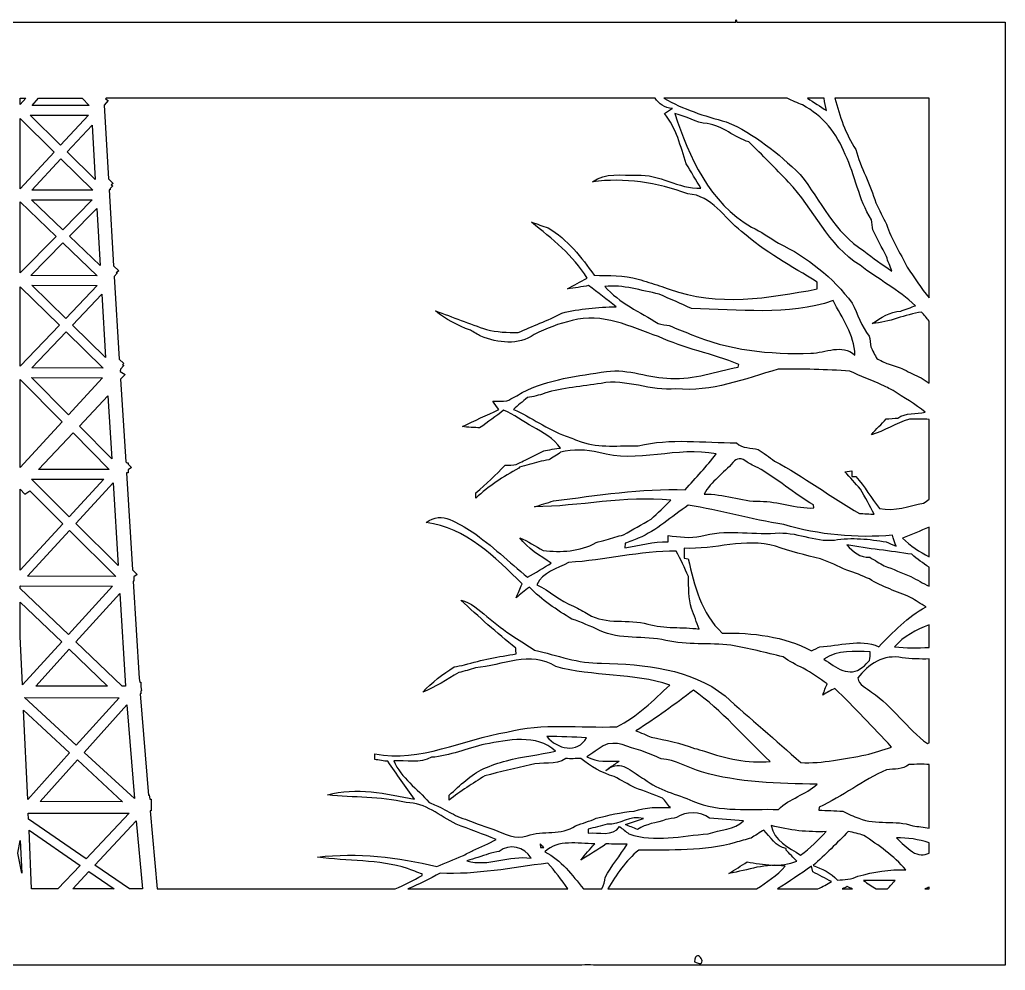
# Model space of a CAD drawing. Extents: x -437 to 3052, y -819 to 142.
# Drawn here: x -200 to 34.8, y -321.3 to -94.7 of the extents above; entities that cross this region are included whole.
import ezdxf

# ---------------------------------------------------------------- set-up
doc = ezdxf.new("R2010")
doc.units = 0
doc.layers.add('LAYER_1', color=7, linetype='CONTINUOUS')

msp = doc.modelspace()

# ---------------------------------------------------------------- linework, layer by layer
at = {"layer": 'LAYER_1', "color": 7}
for points in [[(-199.85, -113.41), (-198.54, -113.41), (-199.85, -114.86), (-199.85, -113.41)], [(-195.52, -113.41), (-185.11, -113.41), (-183.42, -115.12), (-197.06, -115.12), (-195.52, -113.41)], [(-199.85, -118.22), (-191.75, -126.24), (-199.85, -134.97), (-199.85, -118.22)], [(-183.57, -117.43), (-190.24, -124.62), (-197.48, -117.43), (-183.57, -117.43)], [(-182.03, -132.75), (-188.65, -126.18), (-182.76, -119.84), (-182.03, -132.75)], [(-197.1, -135.29), (-190.16, -127.81), (-182.59, -135.31), (-197.1, -135.29)], [(-199.85, -138.11), (-191.29, -146.34), (-199.85, -155.04), (-199.85, -138.11)], [(-182.71, -137.62), (-189.74, -144.77), (-197.2, -137.6), (-182.71, -137.62)], [(-180.86, -153.29), (-188.14, -146.3), (-181.64, -139.69), (-180.86, -153.29)], [(-189.69, -147.88), (-181.55, -155.71), (-197.32, -155.63), (-189.69, -147.88)], [(-199.85, -158.34), (-190.53, -167.5), (-199.85, -177.29), (-199.85, -158.34)], [(-181.52, -158.02), (-189.01, -165.9), (-197.1, -157.94), (-181.52, -158.02)], [(-187.42, -167.47), (-180.46, -160.14), (-179.54, -175.21), (-187.42, -167.47)], [(-188.94, -169.06), (-180.1, -177.75), (-197.08, -177.63), (-188.94, -169.06)], [(-199.85, -180.42), (-189.86, -190.54), (-199.85, -201.42), (-199.85, -180.42)], [(-180.25, -180.06), (-188.37, -188.9), (-197.21, -179.94), (-180.25, -180.06)], [(-185.75, -191.54), (-178.98, -184.37), (-178.06, -199.34), (-185.75, -191.54)], [(-187.27, -193.16), (-178.65, -201.89), (-195.55, -201.91), (-187.27, -193.16)], [(-179.95, -204.21), (-188.19, -213.18), (-197.18, -204.23), (-179.95, -204.21)], [(-199.85, -206.62), (-198.79, -207.74), (-197.57, -206.98), (-189.7, -214.82), (-199.85, -225.88), (-199.85, -206.62)], [(-186.6, -214.76), (-177.71, -205.08), (-176.53, -224.8), (-186.6, -214.76)], [(-188.11, -216.4), (-177.07, -227.38), (-198.11, -227.29), (-188.11, -216.4)], [(-199.85, -229.72), (-199.73, -229.6), (-177.9, -229.69), (-188.41, -241.24), (-199.85, -230.26), (-199.85, -229.72)], [(-175.61, -253.53), (-186.59, -242.98), (-176.13, -231.48), (-174.81, -253.53), (-175.61, -253.53)], [(-199.85, -241.66), (-199.85, -233.54), (-190, -243), (-199.33, -253.24), (-199.85, -241.66)], [(-196.16, -253.51), (-188.19, -244.74), (-179.05, -253.52), (-196.16, -253.51)], [(-176.3, -256.28), (-186.51, -267.62), (-198.87, -256.25), (-176.3, -256.28)], [(-184.64, -269.34), (-174.46, -258.02), (-172.68, -280.34), (-184.64, -269.34)], [(-199.06, -259.24), (-188.1, -269.39), (-198.1, -280.51), (-199.06, -259.24)], [(-186.24, -271.11), (-175.48, -281.07), (-195.16, -281.03), (-186.24, -271.11)], [(-197.96, -283.78), (-173.93, -283.82), (-184.17, -294.72), (-197.9, -285.26), (-197.96, -283.78)], [(-173.82, -301.85), (-182.06, -296.18), (-172.22, -285.64), (-170.76, -301.85), (-173.82, -301.85)], [(-190.9, -301.85), (-197.15, -301.85), (-197.78, -287.86), (-185.63, -296.25), (-190.9, -301.85)], [(-200.44, -293.32), (-199.85, -290.31), (-199.5, -298.1), (-200.44, -293.32)], [(-187.37, -301.85), (-183.5, -297.72), (-177.5, -301.85), (-187.37, -301.85)]]:
    msp.add_lwpolyline(points, dxfattribs=at)
for points, knots in [([(17.42, -95.27), (17.42, -95.27), (15.49, -95.27), (15.49, -95.27), (15.49, -95.27), (14.66, -95.27), (14.66, -95.27), (14.66, -95.27), (11.76, -95.27), (11.76, -95.27), (11.76, -95.27), (-6.99, -95.27), (-6.99, -95.27), (-6.99, -95.27), (-8.7, -95.27), (-8.7, -95.27), (-8.7, -95.27), (-29.09, -95.27), (-29.09, -95.27), (-29.18, -95.08), (-29.27, -94.88), (-29.36, -94.69), (-29.37, -94.88), (-29.36, -95.08), (-29.36, -95.27), (-29.36, -95.27), (-180.94, -95.27), (-180.94, -95.27), (-180.94, -95.27), (-185.06, -95.27), (-185.06, -95.27), (-185.06, -95.27), (-196.95, -95.27), (-196.95, -95.27), (-196.95, -95.27), (-202.89, -95.27), (-202.89, -95.27), (-202.89, -95.27), (-214.78, -95.27), (-214.78, -95.27), (-214.78, -95.27), (-220.91, -95.27), (-220.91, -95.27), (-220.91, -95.27), (-324.89, -95.27), (-324.89, -95.27), (-324.89, -95.27), (-365.14, -95.27), (-365.14, -95.27), (-365.14, -95.27), (-382.48, -95.27), (-382.48, -95.27), (-382.48, -95.27), (-403.86, -95.27), (-403.86, -95.27), (-403.86, -95.27), (-420.53, -95.27), (-420.53, -95.27), (-420.53, -95.27), (-429.46, -95.27), (-429.46, -95.27), (-429.46, -95.27), (-432.41, -95.27), (-432.41, -95.27), (-432.41, -95.27), (-436.81, -95.27), (-436.81, -95.27), (-436.81, -95.27), (-436.81, -105.03), (-436.81, -105.03), (-436.81, -105.03), (-436.81, -107.94), (-436.81, -107.94), (-436.81, -107.94), (-436.81, -118.63), (-436.81, -118.63), (-436.81, -118.63), (-436.81, -124.14), (-436.81, -124.14), (-436.81, -124.14), (-436.81, -142.83), (-436.81, -142.83), (-436.81, -142.83), (-436.81, -154.91), (-436.81, -154.91), (-436.81, -154.91), (-436.81, -320), (-436.81, -320), (-436.81, -320), (-432.41, -320), (-432.41, -320), (-432.41, -320), (-236.25, -320), (-236.25, -320), (-236.25, -320), (-232.68, -320), (-232.68, -320), (-232.68, -320), (-223.17, -320), (-223.17, -320), (-223.17, -320), (-219.69, -320), (-219.69, -320), (-219.69, -320), (-215.88, -320), (-215.88, -320), (-215.88, -320), (-212.32, -320), (-212.32, -320), (-212.32, -320), (-205.55, -320), (-205.55, -320), (-205.55, -320), (-203.38, -320), (-203.38, -320), (-203.38, -320), (-203.38, -319.85), (-203.38, -319.85), (-203.38, -319.85), (-203.34, -320), (-203.34, -320), (-203.34, -320), (-201.02, -320), (-201.02, -320), (-201.02, -320), (-200.88, -320), (-200.88, -320), (-200.88, -320), (-196.34, -320), (-196.34, -320), (-196.34, -320), (-189.62, -320), (-189.62, -320), (-189.62, -320), (-186.22, -320), (-186.22, -320), (-186.22, -320), (-180.15, -320), (-180.15, -320), (-180.15, -320), (-176.67, -320), (-176.67, -320), (-176.67, -320), (-169.2, -320), (-169.2, -320), (-169.2, -320), (-165.64, -320), (-165.64, -320), (-165.64, -320), (-110.98, -320), (-110.98, -320), (-110.98, -320), (-66.02, -320), (-66.02, -320), (-65.11, -319.95), (-64.21, -319.95), (-63.31, -320), (-63.31, -320), (-29.53, -320), (-29.53, -320), (-29.53, -320), (-11.16, -320), (-11.16, -320), (-11.16, -320), (6.77, -320), (6.77, -320), (6.77, -320), (28.36, -320), (28.36, -320), (28.36, -320), (31.47, -320), (31.47, -320), (31.47, -320), (34.85, -320), (34.85, -320), (34.85, -320), (34.85, -319.49), (34.85, -319.49), (34.85, -319.49), (34.85, -312.97), (34.85, -312.97), (34.85, -312.97), (34.85, -304.36), (34.85, -304.36), (34.85, -304.36), (34.85, -300.61), (34.85, -300.61), (34.85, -300.61), (34.85, -297.56), (34.85, -297.56), (34.85, -297.56), (34.85, -296.29), (34.85, -296.29), (34.85, -296.29), (34.85, -292.44), (34.85, -292.44), (34.85, -292.44), (34.85, -285.19), (34.85, -285.19), (34.85, -285.19), (34.85, -282.49), (34.85, -282.49), (34.85, -282.49), (34.85, -268.72), (34.85, -268.72), (34.85, -268.72), (34.85, -263.55), (34.85, -263.55), (34.85, -263.55), (34.85, -243.32), (34.85, -243.32), (34.85, -243.32), (34.85, -237.73), (34.85, -237.73), (34.85, -237.73), (34.85, -233.34), (34.85, -233.34), (34.85, -233.34), (34.85, -230.12), (34.85, -230.12), (34.85, -230.12), (34.85, -209.73), (34.85, -209.73), (34.85, -209.73), (34.85, -181.51), (34.85, -181.51), (34.85, -181.51), (34.85, -168.73), (34.85, -168.73), (34.85, -168.73), (34.85, -166.07), (34.85, -166.07), (34.85, -166.07), (34.85, -152.29), (34.85, -152.29), (34.85, -152.29), (34.85, -145.5), (34.85, -145.5), (34.85, -145.5), (34.85, -120.15), (34.85, -120.15), (34.85, -120.15), (34.85, -117.24), (34.85, -117.24), (34.85, -117.24), (34.85, -113.36), (34.85, -113.36), (34.85, -113.36), (34.85, -109.72), (34.85, -109.72), (34.85, -109.72), (34.85, -95.27), (34.85, -95.27), (34.85, -95.27), (28.36, -95.27), (28.36, -95.27), (28.36, -95.27), (17.42, -95.27), (17.42, -95.27)], [0, 0, 0, 0, 1, 1, 1, 2, 2, 2, 3, 3, 3, 4, 4, 4, 5, 5, 5, 6, 6, 6, 7, 7, 7, 8, 8, 8, 9, 9, 9, 10, 10, 10, 11, 11, 11, 12, 12, 12, 13, 13, 13, 14, 14, 14, 15, 15, 15, 16, 16, 16, 17, 17, 17, 18, 18, 18, 19, 19, 19, 20, 20, 20, 21, 21, 21, 22, 22, 22, 23, 23, 23, 24, 24, 24, 25, 25, 25, 26, 26, 26, 27, 27, 27, 28, 28, 28, 29, 29, 29, 30, 30, 30, 31, 31, 31, 32, 32, 32, 33, 33, 33, 34, 34, 34, 35, 35, 35, 36, 36, 36, 37, 37, 37, 38, 38, 38, 39, 39, 39, 40, 40, 40, 41, 41, 41, 42, 42, 42, 43, 43, 43, 44, 44, 44, 45, 45, 45, 46, 46, 46, 47, 47, 47, 48, 48, 48, 49, 49, 49, 50, 50, 50, 51, 51, 51, 52, 52, 52, 53, 53, 53, 54, 54, 54, 55, 55, 55, 56, 56, 56, 57, 57, 57, 58, 58, 58, 59, 59, 59, 60, 60, 60, 61, 61, 61, 62, 62, 62, 63, 63, 63, 64, 64, 64, 65, 65, 65, 66, 66, 66, 67, 67, 67, 68, 68, 68, 69, 69, 69, 70, 70, 70, 71, 71, 71, 72, 72, 72, 73, 73, 73, 74, 74, 74, 75, 75, 75, 76, 76, 76, 77, 77, 77, 78, 78, 78, 79, 79, 79, 80, 80, 80, 81, 81, 81, 82, 82, 82, 83, 83, 83, 84, 84, 84, 85, 85, 85, 86, 86, 86, 86]), ([(-167.23, -301.85), (-167.23, -301.85), (-168.95, -283.26), (-168.95, -283.26), (-168.95, -283.26), (-168.71, -283.26), (-168.71, -283.26), (-168.71, -283.26), (-168.71, -280.48), (-168.71, -280.48), (-168.71, -280.48), (-169.01, -280.48), (-169.01, -280.48), (-169.01, -280.48), (-169.13, -279.47), (-169.13, -279.47), (-169.13, -279.47), (-169.28, -279.61), (-169.28, -279.61), (-169.28, -279.61), (-171.27, -255.37), (-171.27, -255.37), (-171.27, -255.37), (-171.17, -255.37), (-171.17, -255.37), (-171.17, -255.37), (-171.17, -254.74), (-171.17, -254.74), (-171.17, -254.74), (-171, -254.57), (-171, -254.57), (-171, -254.57), (-171.17, -253.7), (-171.17, -253.7), (-171.17, -253.7), (-171.17, -252.6), (-171.17, -252.6), (-171.17, -252.6), (-171.37, -252.59), (-171.37, -252.59), (-171.37, -252.59), (-171.54, -251.7), (-171.54, -251.7), (-171.54, -251.7), (-172.97, -228.47), (-172.97, -228.47), (-172.97, -228.47), (-172.83, -228.47), (-172.83, -228.47), (-172.83, -228.47), (-172.83, -227.46), (-172.83, -227.46), (-172.83, -227.46), (-172, -226.93), (-172, -226.93), (-172, -226.93), (-173.13, -225.83), (-173.13, -225.83), (-173.13, -225.83), (-174.56, -202.65), (-174.56, -202.65), (-174.56, -202.65), (-174.18, -202.65), (-174.18, -202.65), (-174.18, -202.65), (-174.18, -201.97), (-174.18, -201.97), (-174.18, -201.97), (-173.35, -201.44), (-173.35, -201.44), (-173.35, -201.44), (-174.18, -200.63), (-174.18, -200.63), (-174.18, -200.63), (-174.18, -200.31), (-174.18, -200.31), (-174.18, -200.31), (-174.5, -200.31), (-174.5, -200.31), (-174.5, -200.31), (-174.72, -200.09), (-174.72, -200.09), (-174.72, -200.09), (-175.96, -180.38), (-175.96, -180.38), (-175.96, -180.38), (-174.88, -179.27), (-174.88, -179.27), (-174.88, -179.27), (-176.07, -178.53), (-176.07, -178.53), (-176.07, -178.53), (-176.1, -178.23), (-176.1, -178.23), (-176.1, -178.23), (-175.98, -178.23), (-175.98, -178.23), (-175.98, -178.23), (-175.98, -177.95), (-175.98, -177.95), (-175.98, -177.95), (-175.18, -177.11), (-175.18, -177.11), (-175.18, -177.11), (-175.52, -176.91), (-175.52, -176.91), (-175.52, -176.91), (-175.15, -176.66), (-175.15, -176.66), (-175.15, -176.66), (-176.26, -175.6), (-176.26, -175.6), (-176.26, -175.6), (-177.5, -155.87), (-177.5, -155.87), (-177.5, -155.87), (-176.78, -155.12), (-176.78, -155.12), (-176.78, -155.12), (-176.99, -154.99), (-176.99, -154.99), (-176.99, -154.99), (-176.36, -154.55), (-176.36, -154.55), (-176.36, -154.55), (-177.66, -153.34), (-177.66, -153.34), (-177.66, -153.34), (-178.72, -135.25), (-178.72, -135.25), (-178.72, -135.25), (-178.43, -135.25), (-178.43, -135.25), (-178.43, -135.25), (-178.43, -134.95), (-178.43, -134.95), (-178.43, -134.95), (-177.78, -134.31), (-177.78, -134.31), (-177.78, -134.31), (-178.19, -134.05), (-178.19, -134.05), (-178.19, -134.05), (-177.71, -133.74), (-177.71, -133.74), (-177.71, -133.74), (-178.87, -132.61), (-178.87, -132.61), (-178.87, -132.61), (-179.9, -115.02), (-179.9, -115.02), (-179.9, -115.02), (-178.89, -113.96), (-178.89, -113.96), (-178.89, -113.96), (-179.58, -113.54), (-179.58, -113.54), (-179.58, -113.54), (-179.37, -113.41), (-179.37, -113.41), (-179.37, -113.41), (-48.62, -113.41), (-48.62, -113.41), (-47.63, -114.71), (-46.39, -115.8), (-44.47, -115.83), (-45.1, -116.19), (-45.74, -116.68), (-46.37, -117.04), (-43.55, -120.55), (-42.51, -124.9), (-41.2, -129.01), (-39.99, -131.01), (-38.89, -132.88), (-37.68, -134.88), (-43.05, -135.04), (-47.61, -131.37), (-52.87, -131.77), (-56.5, -131.84), (-60.48, -131.02), (-63.52, -133.32), (-55.88, -132.34), (-48.15, -133.46), (-40.82, -136.19), (-34.96, -136.54), (-32.18, -141.9), (-27.98, -145.19), (-22.44, -149.99), (-16.13, -153.44), (-9.95, -157.26), (-9.95, -157.63), (-9.97, -158.49), (-9.97, -158.87), (-21.51, -161.02), (-33.79, -163.16), (-45.21, -158.88), (-45.71, -158.75), (-46.95, -158.35), (-47.57, -158.1), (-49.19, -157.57), (-50.93, -157.05), (-52.67, -156.52), (-56.03, -155.6), (-59.65, -155.66), (-63.15, -155.6), (-66.08, -151.34), (-69.5, -147.08), (-74.08, -144.28), (-75.45, -143.88), (-76.69, -143.37), (-78.06, -142.97), (-73.12, -146.89), (-68.07, -150.81), (-64.79, -156.31), (-66.43, -157.15), (-67.94, -157.99), (-69.46, -158.83), (-67.83, -158.61), (-66.07, -158.4), (-64.44, -158.05), (-62.23, -159.82), (-60, -161.35), (-57.91, -163.11), (-62.28, -163.16), (-66.54, -163.58), (-70.81, -164.62), (-74.21, -166.42), (-77.86, -167.72), (-81.26, -169.27), (-83.76, -169.23), (-86.38, -169.18), (-88.74, -168.52), (-92.84, -167.22), (-96.81, -165.54), (-100.91, -164.11), (-98.57, -166.13), (-95.6, -167.54), (-92.62, -168.7), (-92, -169.09), (-90.76, -169.73), (-90.14, -170.11), (-85.92, -171.79), (-81.31, -172.36), (-77.39, -169.71), (-74.49, -168.27), (-71.47, -167.09), (-68.34, -166.4), (-61.3, -164.42), (-54.37, -167.88), (-47.78, -170.22), (-41.71, -173.04), (-34.98, -174.27), (-28.65, -176.86), (-28.65, -176.86), (-28.79, -177.47), (-28.79, -177.47), (-34.05, -178.5), (-39.34, -180.51), (-44.83, -180.17), (-49.95, -180.2), (-54.91, -177.77), (-60.17, -178.54), (-66.94, -179.54), (-73.95, -180.41), (-80.25, -183.52), (-81.39, -184.24), (-82.65, -184.96), (-83.91, -185.56), (-84.79, -185.66), (-86.41, -185.64), (-87.29, -185.62), (-86.92, -186.12), (-86.19, -187.13), (-85.82, -187.63), (-88.72, -188.94), (-91.62, -190.25), (-94.51, -191.68), (-93.39, -191.83), (-91.39, -191.86), (-90.4, -192), (-88.5, -190.55), (-86.47, -189.22), (-84.7, -187.77), (-82.22, -188.8), (-80, -190.45), (-77.77, -191.72), (-75.29, -193), (-72.82, -194.53), (-71.11, -196.79), (-72.11, -196.89), (-74.12, -197.23), (-75.12, -197.46), (-76.38, -198.06), (-77.64, -198.78), (-78.9, -199.38), (-79.66, -199.73), (-81.04, -200.33), (-81.67, -200.69), (-82.3, -200.8), (-83.68, -200.9), (-84.3, -200.89), (-86.59, -203.2), (-88.88, -205.39), (-91.29, -207.45), (-91.29, -207.45), (-91.31, -208.69), (-91.31, -208.69), (-88.26, -205.9), (-84.85, -203.6), (-81.06, -201.57), (-81.06, -201.57), (-80.93, -201.32), (-80.93, -201.32), (-79.3, -200.98), (-77.8, -200.51), (-76.29, -200.04), (-75.66, -199.93), (-74.53, -199.7), (-73.91, -199.59), (-73.15, -199.23), (-71.76, -198.26), (-71.13, -197.78), (-68.11, -197.09), (-64.99, -197.14), (-62, -197.81), (-52.8, -200.57), (-43.36, -196.28), (-34.02, -198.17), (-36.32, -201.1), (-38.86, -203.9), (-41.41, -206.7), (-51.9, -206.4), (-62.43, -208.07), (-72.82, -209.38), (-74.33, -209.85), (-75.84, -210.32), (-77.35, -210.79), (-66.6, -210.72), (-55.81, -208.06), (-44.83, -209.24), (-46.35, -210.7), (-48.01, -212.28), (-49.53, -213.74), (-51.8, -214.94), (-53.95, -216.26), (-56.09, -217.46), (-57.47, -217.81), (-58.86, -218.28), (-60.24, -218.63), (-60.87, -218.86), (-62.12, -219.09), (-62.62, -219.33), (-66.53, -221.49), (-71.04, -221.66), (-75.28, -221.21), (-77.13, -220.07), (-78.86, -219.05), (-80.85, -218.15), (-78.89, -220.78), (-76.05, -222.44), (-73.33, -224.22), (-75.22, -225.3), (-76.99, -226.5), (-79.01, -227.58), (-83.32, -223.92), (-87.5, -220.01), (-92.2, -216.72), (-95.54, -214.93), (-99.35, -211.52), (-103.15, -214.55), (-93.68, -215.7), (-86.68, -222.87), (-80.29, -229.17), (-80.81, -230.27), (-81.2, -231.38), (-81.72, -232.49), (-80.71, -231.64), (-79.69, -230.79), (-78.55, -229.94), (-75.6, -232.96), (-72.02, -235.37), (-68.44, -237.54), (-66.2, -238.32), (-63.97, -239.22), (-61.86, -240.25), (-56.9, -242.56), (-51.26, -241.42), (-46.03, -242.63), (-40.93, -243.83), (-35.67, -243.18), (-30.55, -243.76), (-26.32, -244.57), (-22.21, -245.51), (-18.1, -246.57), (-16.62, -247.59), (-15.01, -248.48), (-13.28, -249.25), (-11.3, -250.4), (-9.44, -251.67), (-7.59, -252.94), (-7.85, -253.55), (-8.38, -254.9), (-8.64, -255.64), (-7.75, -255.04), (-6.75, -254.56), (-5.74, -254.08), (-1.07, -258.62), (3.23, -263.27), (7.77, -268.05), (5.76, -268.76), (3.62, -269.34), (1.61, -269.92), (-3.53, -270.82), (-8.67, -271.97), (-13.91, -271.76), (-19.82, -266.34), (-25.98, -261.28), (-31.89, -255.86), (-40.15, -249.29), (-51.13, -248.35), (-61.37, -248.05), (-66.87, -248.21), (-71.96, -246.14), (-77.31, -244.93), (-78.92, -243.92), (-80.52, -242.78), (-82.25, -241.76), (-84.48, -240.36), (-86.57, -238.59), (-88.67, -236.94), (-90.52, -235.3), (-92.49, -233.66), (-94.85, -233), (-90.67, -237.03), (-86.24, -240.82), (-81.8, -244.49), (-81.81, -244.86), (-81.69, -245.6), (-81.7, -245.85), (-85.83, -246.52), (-89.97, -247.19), (-93.99, -248.48), (-94.62, -248.6), (-95.87, -248.82), (-96.5, -248.93), (-99.15, -250.74), (-101.81, -252.56), (-103.98, -254.99), (-100.95, -253.68), (-98.18, -252), (-95.4, -250.31), (-94.02, -249.97), (-92.76, -249.62), (-91.38, -249.15), (-85, -248.64), (-78.31, -244.92), (-72.25, -248.86), (-63.42, -251.36), (-53.78, -250.29), (-45.09, -253.28), (-49.02, -256.93), (-52.84, -260.82), (-57.75, -263.21), (-66.51, -263.56), (-75.36, -262.17), (-83.89, -264.49), (-94.42, -266.17), (-104.51, -271.81), (-115.35, -269.64), (-115.36, -270.02), (-115.37, -270.63), (-115.37, -271), (-114.63, -271.14), (-113.01, -271.42), (-112.26, -271.43), (-110.18, -274.56), (-107.99, -277.44), (-105.91, -280.45), (-112.64, -279.22), (-119.86, -277.48), (-126.64, -279.47), (-120.4, -280.2), (-114.15, -279.69), (-107.93, -281.28), (-103.3, -281.23), (-99.86, -284.51), (-96.02, -286.43), (-92.79, -287.6), (-89.56, -288.89), (-86.46, -290.06), (-88.22, -291.02), (-90.11, -291.85), (-92, -292.69), (-92.63, -293.05), (-93.89, -293.64), (-94.52, -294), (-96.54, -294.84), (-98.55, -295.67), (-100.57, -296.5), (-109.9, -294.36), (-119.5, -293.08), (-129.02, -294.28), (-121.91, -295.27), (-114.53, -294.77), (-107.57, -297), (-106.7, -297.26), (-104.97, -298.03), (-104.1, -298.29), (-104.1, -298.29), (-104.1, -298.67), (-104.1, -298.67), (-106.24, -299.76), (-108.32, -300.9), (-110.52, -301.85), (-110.52, -301.85), (-167.23, -301.85), (-167.23, -301.85)], [0, 0, 0, 0, 1, 1, 1, 2, 2, 2, 3, 3, 3, 4, 4, 4, 5, 5, 5, 6, 6, 6, 7, 7, 7, 8, 8, 8, 9, 9, 9, 10, 10, 10, 11, 11, 11, 12, 12, 12, 13, 13, 13, 14, 14, 14, 15, 15, 15, 16, 16, 16, 17, 17, 17, 18, 18, 18, 19, 19, 19, 20, 20, 20, 21, 21, 21, 22, 22, 22, 23, 23, 23, 24, 24, 24, 25, 25, 25, 26, 26, 26, 27, 27, 27, 28, 28, 28, 29, 29, 29, 30, 30, 30, 31, 31, 31, 32, 32, 32, 33, 33, 33, 34, 34, 34, 35, 35, 35, 36, 36, 36, 37, 37, 37, 38, 38, 38, 39, 39, 39, 40, 40, 40, 41, 41, 41, 42, 42, 42, 43, 43, 43, 44, 44, 44, 45, 45, 45, 46, 46, 46, 47, 47, 47, 48, 48, 48, 49, 49, 49, 50, 50, 50, 51, 51, 51, 52, 52, 52, 53, 53, 53, 54, 54, 54, 55, 55, 55, 56, 56, 56, 57, 57, 57, 58, 58, 58, 59, 59, 59, 60, 60, 60, 61, 61, 61, 62, 62, 62, 63, 63, 63, 64, 64, 64, 65, 65, 65, 66, 66, 66, 67, 67, 67, 68, 68, 68, 69, 69, 69, 70, 70, 70, 71, 71, 71, 72, 72, 72, 73, 73, 73, 74, 74, 74, 75, 75, 75, 76, 76, 76, 77, 77, 77, 78, 78, 78, 79, 79, 79, 80, 80, 80, 81, 81, 81, 82, 82, 82, 83, 83, 83, 84, 84, 84, 85, 85, 85, 86, 86, 86, 87, 87, 87, 88, 88, 88, 89, 89, 89, 90, 90, 90, 91, 91, 91, 92, 92, 92, 93, 93, 93, 94, 94, 94, 95, 95, 95, 96, 96, 96, 97, 97, 97, 98, 98, 98, 99, 99, 99, 100, 100, 100, 101, 101, 101, 102, 102, 102, 103, 103, 103, 104, 104, 104, 105, 105, 105, 106, 106, 106, 107, 107, 107, 108, 108, 108, 109, 109, 109, 110, 110, 110, 111, 111, 111, 112, 112, 112, 113, 113, 113, 114, 114, 114, 115, 115, 115, 116, 116, 116, 117, 117, 117, 118, 118, 118, 119, 119, 119, 120, 120, 120, 121, 121, 121, 122, 122, 122, 123, 123, 123, 124, 124, 124, 125, 125, 125, 126, 126, 126, 127, 127, 127, 128, 128, 128, 129, 129, 129, 130, 130, 130, 131, 131, 131, 132, 132, 132, 133, 133, 133, 134, 134, 134, 135, 135, 135, 136, 136, 136, 137, 137, 137, 138, 138, 138, 139, 139, 139, 140, 140, 140, 141, 141, 141, 142, 142, 142, 143, 143, 143, 144, 144, 144, 145, 145, 145, 146, 146, 146, 147, 147, 147, 148, 148, 148, 149, 149, 149, 150, 150, 150, 151, 151, 151, 152, 152, 152, 153, 153, 153, 154, 154, 154, 155, 155, 155, 156, 156, 156, 157, 157, 157, 158, 158, 158, 159, 159, 159, 160, 160, 160, 161, 161, 161, 162, 162, 162, 163, 163, 163, 164, 164, 164, 165, 165, 165, 166, 166, 166, 167, 167, 167, 168, 168, 168, 169, 169, 169, 170, 170, 170, 171, 171, 171, 172, 172, 172, 172]), ([(-17.12, -113.41), (-15.91, -113.98), (-14.69, -114.54), (-13.47, -115.01), (-8.64, -117.56), (-5.21, -121.83), (-3.3, -126.81), (-0.89, -131.8), (-0.11, -137.51), (2.93, -142.38), (3.05, -143.01), (3.15, -144.12), (3.27, -144.74), (4.35, -146.86), (5.44, -148.99), (6.53, -151.11), (6.89, -152.23), (7.36, -153.47), (7.85, -154.59), (5.5, -153.07), (3.27, -151.55), (1.18, -149.78), (-5.87, -145.45), (-9.11, -137.85), (-14, -131.58), (-19.29, -126.54), (-24.83, -121.86), (-31.66, -119.02), (-36.87, -117.66), (-41.92, -115.99), (-46.55, -113.41), (-46.55, -113.41), (-17.12, -113.41), (-17.12, -113.41)], [0, 0, 0, 0, 1, 1, 1, 2, 2, 2, 3, 3, 3, 4, 4, 4, 5, 5, 5, 6, 6, 6, 7, 7, 7, 8, 8, 8, 9, 9, 9, 10, 10, 10, 11, 11, 11, 11]), ([(-8.32, -113.41), (-8.16, -114.39), (-7.97, -115.37), (-7.74, -116.34), (-9.26, -115.36), (-10.78, -114.39), (-12.25, -113.41), (-12.25, -113.41), (-8.32, -113.41), (-8.32, -113.41)], [0, 0, 0, 0, 1, 1, 1, 2, 2, 2, 3, 3, 3, 3]), ([(16.71, -160.98), (14.78, -158.69), (13.16, -156.12), (11.48, -153.67), (9.79, -150.3), (7.73, -147.05), (6.54, -143.44), (5.69, -141.81), (4.85, -140.07), (4, -138.32), (3.29, -136.2), (2.57, -134.09), (1.61, -131.97), (0.65, -129.97), (-0.19, -127.73), (-0.78, -125.62), (-3.25, -121.89), (-4.57, -117.67), (-5.75, -113.41), (-5.75, -113.41), (16.71, -113.41), (16.71, -113.41), (16.71, -113.41), (16.71, -160.98), (16.71, -160.98)], [0, 0, 0, 0, 1, 1, 1, 2, 2, 2, 3, 3, 3, 4, 4, 4, 5, 5, 5, 6, 6, 6, 7, 7, 7, 8, 8, 8, 8]), ([(16.71, -181.28), (16.06, -180.87), (15.42, -180.47), (14.78, -180.08), (13.42, -179.44), (12.05, -178.79), (10.69, -178.03), (9.45, -177.51), (8.21, -177.12), (6.96, -176.73), (6.22, -176.47), (4.86, -175.82), (4.24, -175.44), (3.87, -174.82), (3.15, -173.32), (2.79, -172.69), (2.67, -172.07), (2.57, -170.71), (2.45, -170.09), (0.62, -167.83), (-0.33, -164.85), (-1.66, -162.23), (-6.18, -156.09), (-12.34, -151.28), (-19.16, -147.94), (-21.39, -146.67), (-23.36, -145.15), (-25.59, -144.12), (-35.62, -138.51), (-40.55, -127.28), (-43.87, -117.08), (-41.13, -117.62), (-38.91, -119.27), (-36.16, -119.44), (-32.42, -120), (-29.72, -122.77), (-26.24, -123.82), (-23.05, -126.97), (-19.98, -130.11), (-16.78, -133.38), (-10.77, -139.67), (-7.42, -148.52), (0.25, -153.23), (4.56, -156.52), (9.39, -159.07), (13.45, -162.86), (12.57, -163.21), (10.81, -163.8), (9.93, -164.16), (7.3, -164.24), (5.28, -165.69), (3.13, -167.13), (7.26, -166.83), (10.92, -164.92), (14.92, -164.37), (15.51, -165.09), (16.11, -165.81), (16.71, -166.53), (16.71, -166.53), (16.71, -181.28), (16.71, -181.28)], [0, 0, 0, 0, 1, 1, 1, 2, 2, 2, 3, 3, 3, 4, 4, 4, 5, 5, 5, 6, 6, 6, 7, 7, 7, 8, 8, 8, 9, 9, 9, 10, 10, 10, 11, 11, 11, 12, 12, 12, 13, 13, 13, 14, 14, 14, 15, 15, 15, 16, 16, 16, 17, 17, 17, 18, 18, 18, 19, 19, 19, 20, 20, 20, 20]), ([(-6.15, -161.65), (-4.09, -165.77), (-1.04, -169.78), (-1, -174.61), (-4.07, -171.83), (-7.99, -174.12), (-11.49, -174.18), (-21.24, -174.51), (-31.22, -173.47), (-40.27, -169.6), (-41.89, -168.96), (-43.63, -168.31), (-45.24, -167.54), (-45.86, -167.53), (-47.23, -167.26), (-47.85, -167.12), (-52.18, -164.33), (-57.14, -162.26), (-60.57, -158.24), (-56.19, -157.82), (-51.97, -159.26), (-47.61, -160.07), (-45.13, -161.35), (-42.4, -162.27), (-39.92, -163.55), (-28.67, -163.62), (-17.08, -165.42), (-6.15, -161.65)], [0, 0, 0, 0, 1, 1, 1, 2, 2, 2, 3, 3, 3, 4, 4, 4, 5, 5, 5, 6, 6, 6, 7, 7, 7, 8, 8, 8, 9, 9, 9, 9]), ([(16.71, -208.99), (16.27, -209.28), (15.83, -209.58), (15.39, -209.91), (12.01, -210.59), (8.48, -211.89), (4.87, -211.21), (2.92, -208.7), (1.34, -205.95), (-0.74, -203.57), (-0.74, -203.57), (-1.74, -203.55), (-1.74, -203.55), (-1.74, -203.55), (-1.72, -202.19), (-1.72, -202.19), (-1.72, -202.19), (-3.35, -202.41), (-3.35, -202.41), (-2.12, -203.79), (-0.9, -205.17), (0.33, -206.55), (1.42, -208.55), (2.63, -210.55), (3.6, -212.55), (2.72, -212.53), (0.98, -212.38), (0.1, -212.36), (-6.83, -208.53), (-13.11, -203.48), (-20.18, -199.89), (-21.41, -198.88), (-22.77, -197.99), (-24, -197.1), (-25.74, -196.7), (-27.75, -196.92), (-29.22, -195.53), (-36.97, -195.52), (-44.95, -194.39), (-52.6, -196.24), (-57.1, -196.16), (-61.86, -196.82), (-66.21, -195.26), (-67.45, -194.87), (-68.57, -194.36), (-69.81, -193.96), (-74.28, -192.28), (-78.11, -189.49), (-82.32, -187.56), (-81.31, -186.59), (-80.17, -185.74), (-79.02, -184.77), (-77.65, -184.55), (-76.27, -184.2), (-74.88, -183.73), (-70.61, -182.32), (-65.98, -182.15), (-61.47, -181.36), (-55.45, -180.23), (-49.63, -183.3), (-43.62, -182.66), (-35.14, -183.55), (-27.21, -180.22), (-19.3, -178.01), (-13.55, -177.86), (-7.8, -178.08), (-2.19, -178.42), (0.29, -179.7), (3.02, -180.62), (5.5, -181.77), (6.12, -182.03), (7.36, -182.67), (8.11, -183.06), (10.7, -184.83), (13.42, -186.24), (15.76, -188.26), (13.63, -188.72), (11.14, -188.3), (9.24, -189.63), (8.49, -189.62), (7.24, -189.85), (6.49, -189.83), (5.34, -191.05), (4.07, -192.27), (2.93, -193.61), (6.06, -192.79), (8.72, -190.74), (11.99, -189.93), (13.53, -189.95), (15.13, -189.87), (16.71, -189.94), (16.71, -189.94), (16.71, -208.99), (16.71, -208.99)], [0, 0, 0, 0, 1, 1, 1, 2, 2, 2, 3, 3, 3, 4, 4, 4, 5, 5, 5, 6, 6, 6, 7, 7, 7, 8, 8, 8, 9, 9, 9, 10, 10, 10, 11, 11, 11, 12, 12, 12, 13, 13, 13, 14, 14, 14, 15, 15, 15, 16, 16, 16, 17, 17, 17, 18, 18, 18, 19, 19, 19, 20, 20, 20, 21, 21, 21, 22, 22, 22, 23, 23, 23, 24, 24, 24, 25, 25, 25, 26, 26, 26, 27, 27, 27, 28, 28, 28, 29, 29, 29, 30, 30, 30, 31, 31, 31, 31]), ([(-23.59, -209.48), (-28.09, -209.53), (-32.31, -207.6), (-36.93, -207.77), (-35.25, -204.7), (-32.22, -202.78), (-30.05, -200.22), (-29.16, -199.12), (-28.03, -199.01), (-26.68, -200.15), (-26.06, -200.53), (-24.82, -201.17), (-24.2, -201.43), (-19.5, -203.99), (-15.56, -207.64), (-10.86, -210.32), (-10.86, -210.32), (-10.75, -211.06), (-10.75, -211.06), (-15.12, -211.24), (-19.22, -209.43), (-23.59, -209.48)], [0, 0, 0, 0, 1, 1, 1, 2, 2, 2, 3, 3, 3, 4, 4, 4, 5, 5, 5, 6, 6, 6, 7, 7, 7, 7]), ([(-19.97, -217.09), (-25.85, -217.36), (-31.95, -216.14), (-37.73, -217.78), (-40.24, -218.35), (-42.86, -217.94), (-45.47, -217.64), (-45.47, -217.64), (-45.5, -219.13), (-45.5, -219.13), (-49, -219.07), (-52.26, -220), (-55.77, -220.56), (-55.77, -220.56), (-55.75, -219.45), (-55.75, -219.45), (-55, -219.21), (-53.36, -218.62), (-52.61, -218.26), (-48.2, -216.48), (-44.65, -213.08), (-40.73, -210.43), (-33.12, -211.55), (-25.66, -213.78), (-17.94, -215.02), (-9.48, -217.52), (-0.75, -218.29), (8.01, -217.57), (8.13, -218.19), (8.6, -219.56), (8.84, -220.19), (8.22, -219.93), (7.11, -219.41), (6.49, -219.16), (2.5, -218.47), (-1.74, -218.02), (-5.88, -218.7), (-10.64, -219.23), (-15.09, -216.56), (-19.97, -217.09)], [0, 0, 0, 0, 1, 1, 1, 2, 2, 2, 3, 3, 3, 4, 4, 4, 5, 5, 5, 6, 6, 6, 7, 7, 7, 8, 8, 8, 9, 9, 9, 10, 10, 10, 11, 11, 11, 12, 12, 12, 13, 13, 13, 13]), ([(16.71, -222.73), (14.41, -221.5), (12.23, -220.13), (10.37, -218.23), (12.52, -217.44), (14.61, -216.54), (16.71, -215.63), (16.71, -215.63), (16.71, -222.73), (16.71, -222.73)], [0, 0, 0, 0, 1, 1, 1, 2, 2, 2, 3, 3, 3, 3]), ([(-9.32, -244.12), (-9.82, -244.36), (-10.83, -244.84), (-11.33, -245.08), (-17.89, -241.63), (-25.38, -240.75), (-32.63, -240.88), (-37.55, -236.21), (-39.3, -229.5), (-40.7, -223.17), (-40.7, -223.17), (-41.69, -223.03), (-41.69, -223.03), (-41.68, -222.41), (-41.66, -221.3), (-41.65, -220.68), (-34.41, -221.05), (-27.24, -218.08), (-19.9, -220.19), (-16.42, -221.36), (-12.81, -222.29), (-9.21, -223.22), (-7.09, -223.99), (-4.99, -224.9), (-2.88, -225.92), (-1.01, -226.45), (0.72, -227.22), (2.46, -227.99), (5.55, -229.9), (9.03, -230.95), (12.26, -232.37), (13.49, -233.13), (14.73, -233.9), (15.97, -234.66), (11.55, -236.94), (8.11, -240.71), (4.68, -244.12), (0.09, -242.18), (-4.69, -243.96), (-9.32, -244.12)], [0, 0, 0, 0, 1, 1, 1, 2, 2, 2, 3, 3, 3, 4, 4, 4, 5, 5, 5, 6, 6, 6, 7, 7, 7, 8, 8, 8, 9, 9, 9, 10, 10, 10, 11, 11, 11, 12, 12, 12, 13, 13, 13, 13]), ([(16.71, -229.72), (15.26, -228.97), (13.81, -228.21), (12.34, -227.42), (10.23, -226.52), (8.12, -225.62), (6.01, -224.84), (4.9, -224.2), (3.78, -223.56), (2.55, -222.8), (0.3, -222.88), (-1.43, -221.62), (-2.9, -219.86), (2.21, -220.81), (7.45, -221.28), (12.56, -222.11), (13.85, -223.24), (15.24, -224.25), (16.71, -225.16), (16.71, -225.16), (16.71, -229.72), (16.71, -229.72)], [0, 0, 0, 0, 1, 1, 1, 2, 2, 2, 3, 3, 3, 4, 4, 4, 5, 5, 5, 6, 6, 6, 7, 7, 7, 7]), ([(-38.11, -239.92), (-42.1, -239.35), (-46.36, -239.9), (-50.34, -238.72), (-54.94, -237.4), (-60.21, -239.04), (-64.54, -236.37), (-65.65, -235.73), (-66.77, -235.09), (-68.01, -234.45), (-71.24, -233.28), (-73.69, -230.77), (-76.79, -229.35), (-75.36, -226.29), (-71.98, -225.6), (-69.2, -224.04), (-60.57, -223.57), (-52.16, -221.24), (-43.54, -221.39), (-42.45, -223.26), (-41.61, -225.38), (-40.64, -227.38), (-40.56, -229.98), (-40.73, -232.57), (-39.9, -235.06), (-39.3, -236.68), (-38.71, -238.3), (-38.11, -239.92)], [0, 0, 0, 0, 1, 1, 1, 2, 2, 2, 3, 3, 3, 4, 4, 4, 5, 5, 5, 6, 6, 6, 7, 7, 7, 8, 8, 8, 9, 9, 9, 9]), ([(16.71, -244.29), (13.95, -244.47), (11.19, -244.46), (8.43, -244.18), (10.64, -241.6), (13.6, -240.1), (16.71, -238.89), (16.71, -238.89), (16.71, -244.29), (16.71, -244.29)], [0, 0, 0, 0, 1, 1, 1, 2, 2, 2, 3, 3, 3, 3]), ([(2.66, -245.32), (2.65, -245.81), (2.63, -246.93), (2.5, -247.42), (2.12, -247.78), (1.35, -248.64), (0.85, -249), (-2.32, -251.67), (-5.53, -249.01), (-8.37, -247.11), (-5.08, -244.82), (-1.09, -245.26), (2.66, -245.32)], [0, 0, 0, 0, 1, 1, 1, 2, 2, 2, 3, 3, 3, 4, 4, 4, 4]), ([(16.71, -267), (16.55, -267.08), (16.4, -267.15), (16.28, -267.21), (11.47, -263.78), (8.06, -258.28), (2.99, -254.98), (1.89, -253.97), (-0.1, -253.31), (-0.32, -251.58), (2.11, -248.4), (6.03, -245.75), (10.26, -246.81), (12.42, -247.03), (14.57, -247.11), (16.71, -247.04), (16.71, -247.04), (16.71, -267), (16.71, -267)], [0, 0, 0, 0, 1, 1, 1, 2, 2, 2, 3, 3, 3, 4, 4, 4, 5, 5, 5, 6, 6, 6, 6]), ([(-53.15, -264.16), (-48.35, -261.15), (-43.92, -257.88), (-39.48, -254.49), (-32.57, -259.31), (-27.31, -265.84), (-21.16, -271.51), (-26.54, -271.91), (-31.77, -270.83), (-36.86, -269.01), (-37.48, -268.88), (-38.6, -268.49), (-39.22, -268.35), (-42.58, -267.06), (-46.06, -266.38), (-49.55, -265.7), (-50.42, -265.32), (-52.15, -264.54), (-53.15, -264.16)], [0, 0, 0, 0, 1, 1, 1, 2, 2, 2, 3, 3, 3, 4, 4, 4, 5, 5, 5, 6, 6, 6, 6]), ([(-79.07, -289.2), (-81.84, -290.26), (-84.43, -288.61), (-87.04, -287.7), (-88.29, -287.31), (-89.53, -286.79), (-90.77, -286.4), (-92.38, -285.75), (-94, -285.23), (-95.61, -284.58), (-96.98, -283.94), (-98.34, -283.18), (-99.82, -282.41), (-100.44, -282.15), (-101.81, -281.51), (-102.43, -281.25), (-105.25, -277.98), (-109.08, -275.44), (-110.88, -271.33), (-107.88, -271.13), (-104.64, -272.06), (-101.87, -270.49), (-97.49, -270.2), (-93.46, -268.29), (-89.07, -267.37), (-83.8, -266.35), (-76.78, -264.86), (-72.35, -269.02), (-76.24, -269.95), (-80.24, -270.25), (-84.01, -271.3), (-85.89, -271.76), (-87.66, -272.47), (-89.42, -273.18), (-92.57, -274.61), (-94.98, -277.17), (-97.65, -279.48), (-97.65, -279.48), (-97.67, -280.71), (-97.67, -280.71), (-95.01, -278.53), (-91.98, -276.73), (-89.2, -274.92), (-85.56, -273.99), (-81.92, -273.06), (-78.28, -272.26), (-75.52, -271.44), (-72.41, -272.61), (-69.88, -270.8), (-68.76, -270.82), (-67.51, -270.84), (-66.26, -270.74), (-63.92, -272.76), (-61.32, -274.16), (-58.33, -275.08), (-56.72, -275.97), (-54.99, -276.87), (-53.38, -277.76), (-51.15, -278.54), (-49.03, -279.32), (-46.8, -280.23), (-46.31, -280.73), (-45.46, -281.98), (-44.96, -282.48), (-47.84, -282.44), (-50.83, -282.26), (-53.6, -283.33), (-56.73, -283.52), (-59.74, -284.33), (-62.63, -285.03), (-64.27, -285.74), (-65.9, -286.21), (-67.53, -286.8), (-70.95, -289.21), (-75.3, -287.78), (-79.07, -289.2)], [0, 0, 0, 0, 1, 1, 1, 2, 2, 2, 3, 3, 3, 4, 4, 4, 5, 5, 5, 6, 6, 6, 7, 7, 7, 8, 8, 8, 9, 9, 9, 10, 10, 10, 11, 11, 11, 12, 12, 12, 13, 13, 13, 14, 14, 14, 15, 15, 15, 16, 16, 16, 17, 17, 17, 18, 18, 18, 19, 19, 19, 20, 20, 20, 21, 21, 21, 22, 22, 22, 23, 23, 23, 24, 24, 24, 25, 25, 25, 25]), ([(-74.41, -265.52), (-71.29, -265.58), (-68.04, -265.63), (-64.92, -265.81), (-67.11, -269.73), (-71.97, -268.53), (-74.41, -265.52)], [0, 0, 0, 0, 1, 1, 1, 2, 2, 2, 2]), ([(-19.23, -282.93), (-25.97, -282.69), (-33.11, -283.68), (-39.57, -280.97), (-43.41, -279.17), (-47.77, -278.48), (-51.1, -275.7), (-53.76, -274.32), (-56.3, -271.25), (-59.27, -272.92), (-59.67, -273.2), (-60.05, -273.47), (-60.31, -273.68), (-59.96, -273.36), (-59.61, -273.11), (-59.27, -272.92), (-58.51, -272.38), (-57.64, -271.78), (-57.15, -271.39), (-59.77, -271.47), (-62.4, -271.67), (-64.88, -270.39), (-63.61, -269.54), (-62.22, -268.58), (-60.96, -267.73), (-57.93, -266.18), (-54.97, -268.21), (-51.98, -268.88), (-50.37, -269.52), (-48.75, -270.17), (-47.14, -270.82), (-43.77, -271.12), (-40.8, -272.91), (-37.57, -273.95), (-28.62, -276.58), (-19.25, -276.74), (-10, -276.9), (-12.67, -279.45), (-16.56, -280.25), (-19.23, -282.93)], [0, 0, 0, 0, 1, 1, 1, 2, 2, 2, 3, 3, 3, 4, 4, 4, 5, 5, 5, 6, 6, 6, 7, 7, 7, 8, 8, 8, 9, 9, 9, 10, 10, 10, 11, 11, 11, 12, 12, 12, 13, 13, 13, 13]), ([(16.71, -287.36), (15.41, -287.17), (14.11, -286.99), (12.82, -286.82), (8.72, -285.26), (4.07, -286.79), (-0.02, -284.99), (-1.26, -284.6), (-2.63, -283.96), (-3.87, -283.31), (-5.74, -283.28), (-7.74, -283.12), (-9.61, -283.09), (-9.61, -283.09), (-9.47, -282.35), (-9.47, -282.35), (-3.93, -279.85), (0.88, -275.97), (6.55, -273.47), (8.43, -273.26), (10.3, -273.41), (11.95, -272.2), (13.53, -272.15), (15.12, -272.15), (16.71, -272.17), (16.71, -272.17), (16.71, -287.36), (16.71, -287.36)], [0, 0, 0, 0, 1, 1, 1, 2, 2, 2, 3, 3, 3, 4, 4, 4, 5, 5, 5, 6, 6, 6, 7, 7, 7, 8, 8, 8, 9, 9, 9, 9]), ([(-64.55, -287.59), (-63.04, -287.25), (-61.54, -286.9), (-60.03, -286.43), (-56.91, -286.61), (-54.49, -284.18), (-51.38, -285.1), (-51.38, -285.1), (-55.66, -286.51), (-55.66, -286.51), (-54.79, -286.89), (-53.79, -287.28), (-52.8, -287.67), (-50.78, -286.34), (-48.28, -286.14), (-46.01, -285.31), (-45.39, -285.2), (-44.13, -284.97), (-43.51, -284.86), (-41.23, -283.29), (-37.86, -283.35), (-35.64, -285), (-32.89, -285.29), (-30.27, -285.34), (-27.52, -285.63), (-29.81, -287.82), (-33.06, -287.76), (-35.95, -288.7), (-42.33, -289.21), (-48.61, -290.84), (-54.82, -288.75), (-55.56, -288.12), (-56.3, -287.61), (-57.04, -286.98), (-58.71, -289.55), (-62.06, -288.25), (-64.56, -288.58), (-64.56, -288.58), (-64.55, -287.59), (-64.55, -287.59)], [0, 0, 0, 0, 1, 1, 1, 2, 2, 2, 3, 3, 3, 4, 4, 4, 5, 5, 5, 6, 6, 6, 7, 7, 7, 8, 8, 8, 9, 9, 9, 10, 10, 10, 11, 11, 11, 12, 12, 12, 13, 13, 13, 13]), ([(-59.86, -301.85), (-57.81, -298.44), (-55.61, -295.16), (-52.51, -292.62), (-44.76, -292.51), (-37.02, -293.01), (-29.49, -290.79), (-28.23, -290.44), (-26.98, -290.09), (-25.72, -289.74), (-24.96, -289.26), (-23.45, -288.3), (-22.69, -287.82), (-21.09, -289.45), (-19.88, -291.82), (-17.39, -292.24), (-17.39, -292.24), (-17.4, -292.61), (-17.4, -292.61), (-16.78, -293.24), (-15.43, -294.62), (-14.82, -295.25), (-18.72, -296.79), (-22.83, -296.1), (-26.69, -295.42), (-28.08, -296.38), (-29.6, -297.22), (-30.99, -298.19), (-26.48, -297.4), (-22.2, -295.62), (-17.59, -296.44), (-19.55, -298.67), (-21.96, -300.29), (-24.45, -301.85), (-24.45, -301.85), (-59.86, -301.85), (-59.86, -301.85)], [0, 0, 0, 0, 1, 1, 1, 2, 2, 2, 3, 3, 3, 4, 4, 4, 5, 5, 5, 6, 6, 6, 7, 7, 7, 8, 8, 8, 9, 9, 9, 10, 10, 10, 11, 11, 11, 12, 12, 12, 12]), ([(-7.82, -288.2), (-9.73, -290.14), (-11.64, -292.21), (-13.92, -293.78), (-16.64, -292), (-20.36, -290.33), (-20.92, -286.73), (-16.57, -287.92), (-12.2, -288.37), (-7.82, -288.2)], [0, 0, 0, 0, 1, 1, 1, 2, 2, 2, 3, 3, 3, 3]), ([(-0.26, -298.84), (-1.77, -299.56), (-3.52, -299.65), (-5.15, -299.75), (-6.74, -298.11), (-8.85, -296.96), (-10.96, -296.31), (-8.04, -293.64), (-5.25, -290.96), (-2.57, -288.16), (-1.33, -288.43), (-0.08, -288.7), (1.16, -289.09), (4.62, -291.5), (8.32, -293.92), (11.14, -297.31), (7.27, -297.12), (3.51, -297.79), (-0.26, -298.84)], [0, 0, 0, 0, 1, 1, 1, 2, 2, 2, 3, 3, 3, 4, 4, 4, 5, 5, 5, 6, 6, 6, 6]), ([(-78.16, -294.53), (-83.4, -293.7), (-88.32, -296.71), (-93.42, -295.14), (-91.66, -294.67), (-89.9, -294.08), (-88.27, -293.49), (-87.64, -293.26), (-86.38, -293.03), (-85.76, -292.92), (-83.35, -290.98), (-79.74, -291.78), (-78.16, -294.53)], [0, 0, 0, 0, 1, 1, 1, 2, 2, 2, 3, 3, 3, 4, 4, 4, 4]), ([(-75.12, -291.99), (-75.12, -291.99), (-75.87, -291.97), (-75.87, -291.97), (-75.87, -291.97), (-75.98, -291.11), (-75.98, -291.11), (-75.73, -291.36), (-75.37, -291.74), (-75.12, -291.99)], [0, 0, 0, 0, 1, 1, 1, 2, 2, 2, 3, 3, 3, 3]), ([(-61.27, -301.85), (-61.27, -301.85), (-65.68, -301.85), (-65.68, -301.85), (-68.35, -298.48), (-70.97, -295.06), (-74.89, -292.98), (-71.59, -289.95), (-67.11, -291.14), (-62.98, -291.08), (-64.13, -292.42), (-65.28, -293.64), (-66.3, -294.99), (-64.28, -293.78), (-62.26, -292.46), (-60.23, -291.13), (-58.61, -291.16), (-56.86, -291.19), (-55.24, -291.22), (-56.91, -293.91), (-59.07, -296.35), (-60.5, -299.17), (-60.56, -299.91), (-60.83, -300.95), (-61.27, -301.85)], [0, 0, 0, 0, 1, 1, 1, 2, 2, 2, 3, 3, 3, 4, 4, 4, 5, 5, 5, 6, 6, 6, 7, 7, 7, 8, 8, 8, 8]), ([(16.71, -293.32), (15.47, -293.89), (14.13, -293.92), (12.71, -293), (11.36, -291.99), (10.13, -290.86), (8.9, -289.72), (11.58, -289.58), (14.18, -290.09), (16.71, -290.86), (16.71, -290.86), (16.71, -293.32), (16.71, -293.32)], [0, 0, 0, 0, 1, 1, 1, 2, 2, 2, 3, 3, 3, 4, 4, 4, 4]), ([(-107.51, -301.85), (-104.87, -300.74), (-102.26, -299.43), (-99.84, -298.12), (-91.23, -298.52), (-82.7, -296.81), (-74.18, -295.72), (-72.47, -297.63), (-70.86, -299.7), (-69.38, -301.85), (-69.38, -301.85), (-107.51, -301.85), (-107.51, -301.85)], [0, 0, 0, 0, 1, 1, 1, 2, 2, 2, 3, 3, 3, 4, 4, 4, 4]), ([(-9.82, -301.85), (-9.82, -301.85), (-19.45, -301.85), (-19.45, -301.85), (-16.69, -300.15), (-13.99, -298.32), (-11.34, -296.43), (-11.34, -296.43), (-10.99, -297.79), (-10.99, -297.79), (-9.5, -298.56), (-8.02, -299.33), (-6.53, -300.1), (-7.61, -300.73), (-8.7, -301.31), (-9.82, -301.85)], [0, 0, 0, 0, 1, 1, 1, 2, 2, 2, 3, 3, 3, 4, 4, 4, 5, 5, 5, 5]), ([(6.74, -301.85), (6.74, -301.85), (4.07, -301.85), (4.07, -301.85), (3.04, -301.16), (2.01, -300.56), (1.1, -299.86), (3.6, -299.78), (6.1, -299.82), (8.6, -299.86), (8.04, -300.33), (7.42, -301.23), (6.74, -301.85)], [0, 0, 0, 0, 1, 1, 1, 2, 2, 2, 3, 3, 3, 4, 4, 4, 4]), ([(-4.02, -301.85), (-3.61, -301.67), (-3.2, -301.48), (-2.8, -301.27), (-2.39, -301.47), (-1.98, -301.66), (-1.58, -301.85), (-1.58, -301.85), (-4.02, -301.85), (-4.02, -301.85)], [0, 0, 0, 0, 1, 1, 1, 2, 2, 2, 3, 3, 3, 3]), ([(16.71, -301.85), (16.71, -301.85), (15.7, -301.85), (15.7, -301.85), (16.03, -301.72), (16.37, -301.59), (16.71, -301.45), (16.71, -301.45), (16.71, -301.85), (16.71, -301.85)], [0, 0, 0, 0, 1, 1, 1, 2, 2, 2, 3, 3, 3, 3]), ([(-39.22, -319.21), (-38.78, -315.13), (-35.38, -321.25), (-39.22, -319.21), (-39.22, -319.21), (-39.22, -319.21), (-39.22, -319.21)], [0, 0, 0, 0, 1, 1, 1, 2, 2, 2, 2])]:
    msp.add_open_spline(points, degree=3, knots=knots, dxfattribs=at)

doc.saveas('drawing.dxf')
